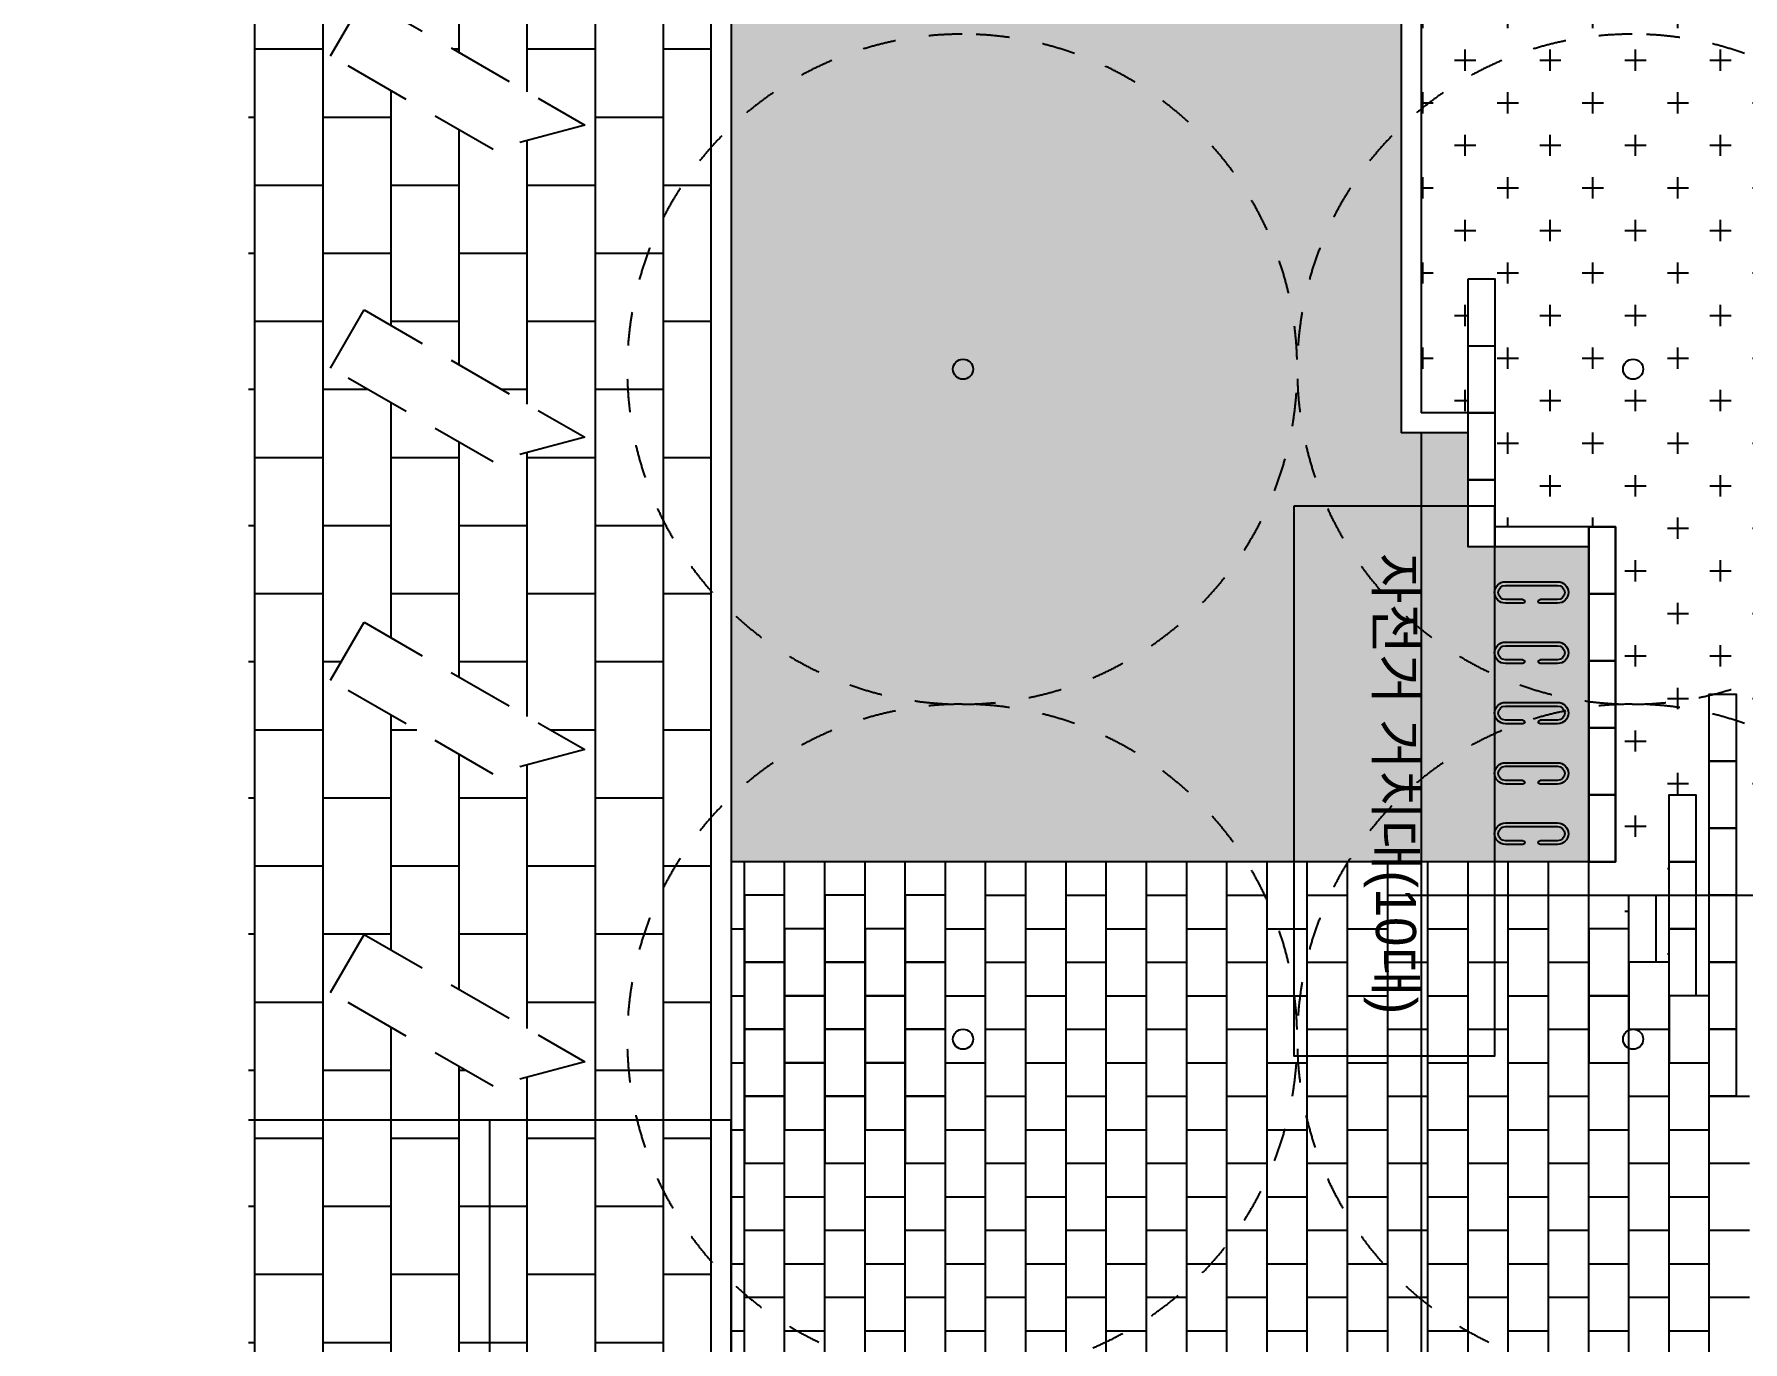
# Model space of a CAD drawing. Header units: millimetres. Extents: x -58335 to 291665, y -66693 to 213307.
# Drawn here: x 176554 to 189304, y 40647 to 50405 of the extents above; entities that cross this region are included whole.
import ezdxf
from ezdxf.enums import TextEntityAlignment as Align

# ---------------------------------------------------------------- set-up
doc = ezdxf.new("R2010")
doc.units = ezdxf.units.MM
doc.header["$LTSCALE"] = 1000
doc.linetypes.add('X-SITE$0$Dashed', pattern=[10, 5, -5])
doc.linetypes.add('X-SITE$0$H1', pattern=[1.5, 1, -0.5])
for name, color, linetype in [('X-SITE$0$# 레벨계획 PLOT', 212, 'Continuous'), ('X-SITE$0$-MY-hatch', 254, 'Continuous'), ('X-SITE$0$-MY-계획선', 253, 'Continuous'), ('X-SITE$0$-MY-녹지', 254, 'Continuous'), ('X-SITE$0$-MY-보조선', 253, 'Continuous'), ('X-SITE$0$-MY-시설선', 254, 'Continuous'), ('X-SITE$0$-MY-포장선', 254, 'Continuous')]:
    doc.layers.add(name, color=color, linetype=linetype)
for name, color, linetype, plot in [('X-SITE$0$1. 지열-천공', 1, 'Continuous', False), ('X-SITE$0$NOPLOT', 193, 'Continuous', False), ('X-SITE$0$자전거', 193, 'Continuous', False)]:
    doc.layers.add(name, color=color, linetype=linetype, plot=plot)
doc.styles.add('X-SITE$0$Gtx', font='')
doc.styles.get('X-SITE$0$Gtx').set_extended_font_data('Dotum')
pattern_1 = [(90, (-86975.34, -0.002), (-508, 3e-14), []), (180, (-86975.34, -0.002), (-508, -508), [508, -508])]
pattern_2 = [(0, (-29382.5, 14650.24), (317.5, 317.5), [158.75, -476.25]), (90, (-29303.13, 14570.87), (-317.5, 317.5), [158.75, -476.25])]
pattern_3 = [(90, (157271.07, 105496.97), (-300, 2e-14), []), (180, (157271.07, 105496.97), (-300, -300), [300, -300])]

# ---------------------------------------------------------------- blocks, each defined once
blk = doc.blocks.new('X-SITE$0$A$C79eb7408')
blk.add_lwpolyline([(-150, 0), (150, 0), (150, 500), (-150, 500)], close=True)
blk = doc.blocks.new('X-SITE$0$A$Cf6841d34')
blk.add_lwpolyline([(100, 0), (-100, 0), (-100, 500), (100, 500)], close=True)
blk = doc.blocks.new('X-SITE$0$DNC-110')
at = {"layer": 'X-SITE$0$-MY-시설선'}
for points in [[(-1960, 195), (-1960, 63.6)], [(-1932.8, 195), (-1932.8, 63.6)], [(-1827.2, -195), (-1827.2, 195)], [(-1800, -195), (-1800, 195)], [(-1510, 195), (-1510, 63.6)], [(-1482.8, 195), (-1482.8, 63.6)], [(-1377.2, -195), (-1377.2, 195)], [(-1350, -195), (-1350, 195)], [(-1060, 195), (-1060, 63.6)], [(-1032.8, 195), (-1032.8, 63.6)], [(-927.2, -195), (-927.2, 195)], [(-900, -195), (-900, 195)], [(-610, 195), (-610, 63.6)], [(-582.8, 195), (-582.8, 63.6)], [(-477.2, -195), (-477.2, 195)], [(-450, -195), (-450, 195)], [(-160, 195), (-160, 63.6)], [(-132.8, 195), (-132.8, 63.6)], [(-27.2, -195), (-27.2, 195)], [(0, -195), (0, 195)], [(-1960, -63.6), (-1960, -195)], [(-1932.8, -63.6), (-1932.8, -195)], [(-1510, -63.6), (-1510, -195)], [(-1482.8, -63.6), (-1482.8, -195)], [(-1060, -63.6), (-1060, -195)], [(-1032.8, -63.6), (-1032.8, -195)], [(-610, -63.6), (-610, -195)], [(-582.8, -63.6), (-582.8, -195)], [(-160, -63.6), (-160, -195)], [(-132.8, -63.6), (-132.8, -195)]]:
    blk.add_lwpolyline(points, dxfattribs=at)
for centre, radius, start, end in [((-1880, 195), 80, 0, 180), ((-1430, 195), 80, 0, 180), ((-980, 195), 80, 0, 180), ((-530, 195), 80, 0, 180), ((-80, 195), 80, 0, 180), ((-1880, 195), 52.8, 0, 180), ((-1430, 195), 52.8, 0, 180), ((-980, 195), 52.8, 0, 180), ((-530, 195), 52.8, 0, 180), ((-80, 195), 52.8, 0, 180), ((-1946.4, 63.6), 13.6, 180, 0), ((-1496.4, 63.6), 13.6, 180, 0), ((-1046.4, 63.6), 13.6, 180, 0), ((-596.4, 63.6), 13.6, 180, 0), ((-146.4, 63.6), 13.6, 180, 0), ((-1946.4, -63.6), 13.6, 0, 180), ((-1496.4, -63.6), 13.6, 0, 180), ((-1046.4, -63.6), 13.6, 0, 180), ((-596.4, -63.6), 13.6, 0, 180), ((-146.4, -63.6), 13.6, 0, 180), ((-1880, -195), 80, 180, 0), ((-1880, -195), 52.8, 180, 0), ((-1430, -195), 80, 180, 0), ((-1430, -195), 52.8, 180, 0), ((-980, -195), 80, 180, 0), ((-980, -195), 52.8, 180, 0), ((-530, -195), 80, 180, 0), ((-530, -195), 52.8, 180, 0), ((-80, -195), 80, 180, 0), ((-80, -195), 52.8, 180, 0)]:
    blk.add_arc(centre, radius, start, end, dxfattribs=at)
blk = doc.blocks.new('X-SITE$0$240910_L-1F')
at = {"layer": 'X-SITE$0$-MY-hatch'}
h = blk.add_hatch(dxfattribs=at)
h.set_pattern_fill('AR-B816', color=256, scale=1.476378, angle=90, style=2)
h.set_pattern_definition(pattern_3)
edge = h.paths.add_edge_path()
edge.add_line((152321, 58880), (158771, 58880))
edge.add_line((158771, 58880), (158771, 61230))
edge.add_line((158771, 61230), (157871, 61230))
edge.add_line((157871, 61230), (157871, 61450))
edge.add_line((157871, 61450), (157871, 62080))
edge.add_line((157871, 62080), (157581, 62080))
edge.add_line((157581, 62080), (157371, 62080))
edge.add_line((157371, 62080), (157371, 105255))
edge.add_line((157371, 105255), (152371, 105255))
edge.add_line((152371, 105255), (152371, 58880))
h = blk.add_hatch(dxfattribs=at)
h.set_pattern_fill('AR-B816', color=256, scale=1.476378, angle=90, style=2)
h.set_pattern_definition(pattern_3)
edge = h.paths.add_edge_path()
edge.add_line((152321, 58880), (158771, 58880))
edge.add_line((158771, 58880), (158771, 61230))
edge.add_line((158771, 61230), (157871, 61230))
edge.add_line((157871, 61230), (157871, 61450))
edge.add_line((157871, 61450), (157871, 62080))
edge.add_line((157871, 62080), (157581, 62080))
edge.add_line((157581, 62080), (157371, 62080))
edge.add_line((157371, 62080), (157371, 105255))
edge.add_line((157371, 105255), (152371, 105255))
edge.add_line((152371, 105255), (152371, 58880))
h = blk.add_hatch(dxfattribs=at)
h.set_pattern_fill('AR-B816', color=256, scale=2.5, angle=90, style=2)
h.set_pattern_definition(pattern_1)
h.paths.add_polyline_path([(149383, 46254), (149633, 46687), (151279, 45737), (150596, 45554)])
h.paths.add_polyline_path([(149383, 48584), (149633, 49017), (151279, 48067), (150596, 47884)])
h.paths.add_polyline_path([(151279, 50397), (150596, 50214), (149383, 50914), (149633, 51347)])
h.paths.add_polyline_path([(149383, 57904), (149633, 58337), (151279, 57387), (150596, 57204)])
h.paths.add_polyline_path([(151279, 59717), (150596, 59534), (149383, 60234), (149633, 60667)])
h.paths.add_polyline_path([(149383, 62564), (149633, 62997), (151279, 62047), (150596, 61864)])
h.paths.add_polyline_path([(149383, 64894), (149633, 65327), (151279, 64377), (150596, 64194)])
h.paths.add_polyline_path([(151279, 66707), (150596, 66524), (149383, 67224), (149633, 67657)])
h.paths.add_polyline_path([(149383, 69554), (149633, 69987), (151279, 69037), (150596, 68854)])
h.paths.add_polyline_path([(151279, 71367), (150596, 71184), (149383, 71884), (149633, 72317)])
h.paths.add_polyline_path([(149383, 74214), (149633, 74647), (151279, 73697), (150596, 73514)])
h.paths.add_polyline_path([(151279, 76027), (150596, 75844), (149383, 76544), (149633, 76977)])
h.paths.add_polyline_path([(149383, 78874), (149633, 79307), (151279, 78357), (150596, 78174)])
h.paths.add_polyline_path([(151279, 80687), (150596, 80504), (149383, 81204), (149633, 81637)])
h.paths.add_polyline_path([(149383, 83534), (149633, 83967), (151279, 83017), (150596, 82834)])
h.paths.add_polyline_path([(149383, 85864), (149633, 86297), (151279, 85347), (150596, 85164)])
h.paths.add_polyline_path([(149383, 88194), (149633, 88627), (151279, 87677), (150596, 87494)])
h.paths.add_polyline_path([(149383, 90524), (149633, 90957), (151279, 90007), (150596, 89824)])
h.paths.add_polyline_path([(151279, 92337), (150596, 92154), (149383, 92854), (149633, 93287)])
h.paths.add_polyline_path([(151279, 94667), (150596, 94484), (149383, 95184), (149633, 95617)])
h.paths.add_polyline_path([(151279, 96997), (150596, 96814), (149383, 97514), (149633, 97947)])
h.paths.add_polyline_path([(151279, 99327), (150596, 99144), (149383, 99844), (149633, 100277)])
h.paths.add_polyline_path([(151279, 101657), (150596, 101474), (149383, 102174), (149633, 102607)])
h.paths.add_polyline_path([(152221, 103855), (148771, 103855), (148771, 44355), (152221, 44355)])
h = blk.add_hatch(dxfattribs=at)
h.set_pattern_fill('AR-B816', color=256, scale=2.5, angle=90, style=2)
h.set_pattern_definition(pattern_1)
h.paths.add_polyline_path([(149383, 46254), (149633, 46687), (151279, 45737), (150596, 45554)])
h.paths.add_polyline_path([(149383, 48584), (149633, 49017), (151279, 48067), (150596, 47884)])
h.paths.add_polyline_path([(151279, 50397), (150596, 50214), (149383, 50914), (149633, 51347)])
h.paths.add_polyline_path([(149383, 57904), (149633, 58337), (151279, 57387), (150596, 57204)])
h.paths.add_polyline_path([(151279, 59717), (150596, 59534), (149383, 60234), (149633, 60667)])
h.paths.add_polyline_path([(149383, 62564), (149633, 62997), (151279, 62047), (150596, 61864)])
h.paths.add_polyline_path([(149383, 64894), (149633, 65327), (151279, 64377), (150596, 64194)])
h.paths.add_polyline_path([(151279, 66707), (150596, 66524), (149383, 67224), (149633, 67657)])
h.paths.add_polyline_path([(149383, 69554), (149633, 69987), (151279, 69037), (150596, 68854)])
h.paths.add_polyline_path([(151279, 71367), (150596, 71184), (149383, 71884), (149633, 72317)])
h.paths.add_polyline_path([(149383, 74214), (149633, 74647), (151279, 73697), (150596, 73514)])
h.paths.add_polyline_path([(151279, 76027), (150596, 75844), (149383, 76544), (149633, 76977)])
h.paths.add_polyline_path([(149383, 78874), (149633, 79307), (151279, 78357), (150596, 78174)])
h.paths.add_polyline_path([(151279, 80687), (150596, 80504), (149383, 81204), (149633, 81637)])
h.paths.add_polyline_path([(149383, 83534), (149633, 83967), (151279, 83017), (150596, 82834)])
h.paths.add_polyline_path([(149383, 85864), (149633, 86297), (151279, 85347), (150596, 85164)])
h.paths.add_polyline_path([(149383, 88194), (149633, 88627), (151279, 87677), (150596, 87494)])
h.paths.add_polyline_path([(149383, 90524), (149633, 90957), (151279, 90007), (150596, 89824)])
h.paths.add_polyline_path([(151279, 92337), (150596, 92154), (149383, 92854), (149633, 93287)])
h.paths.add_polyline_path([(151279, 94667), (150596, 94484), (149383, 95184), (149633, 95617)])
h.paths.add_polyline_path([(151279, 96997), (150596, 96814), (149383, 97514), (149633, 97947)])
h.paths.add_polyline_path([(151279, 99327), (150596, 99144), (149383, 99844), (149633, 100277)])
h.paths.add_polyline_path([(151279, 101657), (150596, 101474), (149383, 102174), (149633, 102607)])
h.paths.add_polyline_path([(152221, 103855), (148771, 103855), (148771, 44355), (152221, 44355)])
at = {"layer": 'X-SITE$0$-MY-녹지'}
h = blk.add_hatch(dxfattribs=at)
h.set_pattern_fill('CROSS', color=256, scale=50, style=2)
h.set_pattern_definition(pattern_2)
edge = h.paths.add_edge_path()
edge.add_line((167371, 60880), (167371, 59380))
edge.add_line((167371, 59380), (167471, 59380))
edge.add_line((167471, 59380), (167471, 60130))
edge.add_line((167471, 60130), (167671, 60130))
edge.add_line((167671, 60130), (167671, 59630))
edge.add_line((167671, 59630), (167771, 59630))
edge.add_line((167771, 59630), (167771, 61805))
edge.add_line((167771, 61805), (158196, 85719))
edge.add_arc((157871, 85589), 350, 21.8211, 180)
edge.add_line((157521, 85589), (157521, 62230))
edge.add_line((157521, 62230), (157871, 62230))
edge.add_line((157871, 62230), (157871, 63230))
edge.add_line((157871, 63230), (158071, 63230))
edge.add_line((158071, 63230), (158071, 61380))
edge.add_line((158071, 61380), (158971, 61380))
edge.add_line((158971, 61380), (158971, 57880))
edge.add_line((158971, 57880), (159071, 57880))
edge.add_line((159071, 57880), (159071, 58630))
edge.add_line((159071, 58630), (159271, 58630))
edge.add_line((159271, 58630), (159271, 58130))
edge.add_line((159271, 58130), (159371, 58130))
edge.add_line((159371, 58130), (159371, 59380))
edge.add_line((159371, 59380), (159571, 59380))
edge.add_line((159571, 59380), (159571, 57880))
edge.add_line((159571, 57880), (159671, 57880))
edge.add_line((159671, 57880), (159671, 60130))
edge.add_line((159671, 60130), (159871, 60130))
edge.add_line((159871, 60130), (159871, 57130))
edge.add_line((159871, 57130), (159971, 57130))
edge.add_line((159971, 57130), (159971, 59380))
edge.add_line((159971, 59380), (160171, 59380))
edge.add_line((160171, 59380), (160171, 56880))
edge.add_line((160171, 56880), (160271, 56880))
edge.add_line((160271, 56880), (160271, 59630))
edge.add_line((160271, 59630), (160471, 59630))
edge.add_line((160471, 59630), (160471, 57630))
edge.add_line((160471, 57630), (160571, 57630))
edge.add_line((160571, 57630), (160571, 59380))
edge.add_line((160571, 59380), (160771, 59380))
edge.add_line((160771, 59380), (160771, 57880))
edge.add_line((160771, 57880), (160871, 57880))
edge.add_line((160871, 57880), (160871, 59630))
edge.add_line((160871, 59630), (161071, 59630))
edge.add_line((161071, 59630), (161071, 58130))
edge.add_line((161071, 58130), (161171, 58130))
edge.add_line((161171, 58130), (161171, 59880))
edge.add_line((161171, 59880), (161371, 59880))
edge.add_line((161371, 59880), (161371, 57880))
edge.add_line((161371, 57880), (161471, 57880))
edge.add_line((161471, 57880), (161471, 60630))
edge.add_line((161471, 60630), (161671, 60630))
edge.add_line((161671, 60630), (161671, 58130))
edge.add_line((161671, 58130), (161771, 58130))
edge.add_line((161771, 58130), (161771, 59880))
edge.add_line((161771, 59880), (161971, 59880))
edge.add_line((161971, 59880), (161971, 58380))
edge.add_line((161971, 58380), (162071, 58380))
edge.add_line((162071, 58380), (162071, 60130))
edge.add_line((162071, 60130), (162271, 60130))
edge.add_line((162271, 60130), (162271, 58130))
edge.add_line((162271, 58130), (162371, 58130))
edge.add_line((162371, 58130), (162371, 59380))
edge.add_line((162371, 59380), (162571, 59380))
edge.add_line((162571, 59380), (162571, 57880))
edge.add_line((162571, 57880), (162671, 57880))
edge.add_line((162671, 57880), (162671, 59130))
edge.add_line((162671, 59130), (162871, 59130))
edge.add_line((162871, 59130), (162871, 57630))
edge.add_line((162871, 57630), (162971, 57630))
edge.add_line((162971, 57630), (162971, 59880))
edge.add_line((162971, 59880), (163171, 59880))
edge.add_line((163171, 59880), (163171, 57380))
edge.add_line((163171, 57380), (163271, 57380))
edge.add_line((163271, 57380), (163271, 59130))
edge.add_line((163271, 59130), (163471, 59130))
edge.add_line((163471, 59130), (163471, 57630))
edge.add_line((163471, 57630), (163571, 57630))
edge.add_line((163571, 57630), (163571, 59380))
edge.add_line((163571, 59380), (163771, 59380))
edge.add_line((163771, 59380), (163771, 57880))
edge.add_line((163771, 57880), (163871, 57880))
edge.add_line((163871, 57880), (163871, 59130))
edge.add_line((163871, 59130), (164071, 59130))
edge.add_line((164071, 59130), (164071, 57630))
edge.add_line((164071, 57630), (164171, 57630))
edge.add_line((164171, 57630), (164171, 59880))
edge.add_line((164171, 59880), (164371, 59880))
edge.add_line((164371, 59880), (164371, 58380))
edge.add_line((164371, 58380), (164471, 58380))
edge.add_line((164471, 58380), (164471, 59630))
edge.add_line((164471, 59630), (164671, 59630))
edge.add_line((164671, 59630), (164671, 58630))
edge.add_line((164671, 58630), (164771, 58630))
edge.add_line((164771, 58630), (164771, 59880))
edge.add_line((164771, 59880), (164971, 59880))
edge.add_line((164971, 59880), (164971, 59380))
edge.add_line((164971, 59380), (165071, 59380))
edge.add_line((165071, 59380), (165071, 59630))
edge.add_line((165071, 59630), (165271, 59630))
edge.add_line((165271, 59630), (165271, 58630))
edge.add_line((165271, 58630), (165371, 58630))
edge.add_line((165371, 58630), (165371, 59880))
edge.add_line((165371, 59880), (165571, 59880))
edge.add_line((165571, 59880), (165571, 57880))
edge.add_line((165571, 57880), (165671, 57880))
edge.add_line((165671, 57880), (165671, 59130))
edge.add_line((165671, 59130), (165871, 59130))
edge.add_line((165871, 59130), (165871, 57630))
edge.add_line((165871, 57630), (165971, 57630))
edge.add_line((165971, 57630), (165971, 59380))
edge.add_line((165971, 59380), (166171, 59380))
edge.add_line((166171, 59380), (166171, 57880))
edge.add_line((166171, 57880), (166271, 57880))
edge.add_line((166271, 57880), (166271, 60130))
edge.add_line((166271, 60130), (166471, 60130))
edge.add_line((166471, 60130), (166471, 58630))
edge.add_line((166471, 58630), (166571, 58630))
edge.add_line((166571, 58630), (166571, 60880))
edge.add_line((166571, 60880), (166771, 60880))
edge.add_line((166771, 60880), (166771, 59380))
edge.add_line((166771, 59380), (166871, 59380))
edge.add_line((166871, 59380), (166871, 60630))
edge.add_line((166871, 60630), (167071, 60630))
edge.add_line((167071, 60630), (167071, 59630))
edge.add_line((167071, 59630), (167171, 59630))
edge.add_line((167171, 59630), (167171, 60880))
edge.add_line((167171, 60880), (167371, 60880))
h = blk.add_hatch(dxfattribs=at)
h.set_pattern_fill('CROSS', color=256, scale=50, style=2)
h.set_pattern_definition(pattern_2)
edge = h.paths.add_edge_path()
edge.add_line((167371, 60880), (167371, 59380))
edge.add_line((167371, 59380), (167471, 59380))
edge.add_line((167471, 59380), (167471, 60130))
edge.add_line((167471, 60130), (167671, 60130))
edge.add_line((167671, 60130), (167671, 59630))
edge.add_line((167671, 59630), (167771, 59630))
edge.add_line((167771, 59630), (167771, 61805))
edge.add_line((167771, 61805), (158196, 85719))
edge.add_arc((157871, 85589), 350, 21.8211, 180)
edge.add_line((157521, 85589), (157521, 62230))
edge.add_line((157521, 62230), (157871, 62230))
edge.add_line((157871, 62230), (157871, 63230))
edge.add_line((157871, 63230), (158071, 63230))
edge.add_line((158071, 63230), (158071, 61380))
edge.add_line((158071, 61380), (158971, 61380))
edge.add_line((158971, 61380), (158971, 57880))
edge.add_line((158971, 57880), (159071, 57880))
edge.add_line((159071, 57880), (159071, 58630))
edge.add_line((159071, 58630), (159271, 58630))
edge.add_line((159271, 58630), (159271, 58130))
edge.add_line((159271, 58130), (159371, 58130))
edge.add_line((159371, 58130), (159371, 59380))
edge.add_line((159371, 59380), (159571, 59380))
edge.add_line((159571, 59380), (159571, 57880))
edge.add_line((159571, 57880), (159671, 57880))
edge.add_line((159671, 57880), (159671, 60130))
edge.add_line((159671, 60130), (159871, 60130))
edge.add_line((159871, 60130), (159871, 57130))
edge.add_line((159871, 57130), (159971, 57130))
edge.add_line((159971, 57130), (159971, 59380))
edge.add_line((159971, 59380), (160171, 59380))
edge.add_line((160171, 59380), (160171, 56880))
edge.add_line((160171, 56880), (160271, 56880))
edge.add_line((160271, 56880), (160271, 59630))
edge.add_line((160271, 59630), (160471, 59630))
edge.add_line((160471, 59630), (160471, 57630))
edge.add_line((160471, 57630), (160571, 57630))
edge.add_line((160571, 57630), (160571, 59380))
edge.add_line((160571, 59380), (160771, 59380))
edge.add_line((160771, 59380), (160771, 57880))
edge.add_line((160771, 57880), (160871, 57880))
edge.add_line((160871, 57880), (160871, 59630))
edge.add_line((160871, 59630), (161071, 59630))
edge.add_line((161071, 59630), (161071, 58130))
edge.add_line((161071, 58130), (161171, 58130))
edge.add_line((161171, 58130), (161171, 59880))
edge.add_line((161171, 59880), (161371, 59880))
edge.add_line((161371, 59880), (161371, 57880))
edge.add_line((161371, 57880), (161471, 57880))
edge.add_line((161471, 57880), (161471, 60630))
edge.add_line((161471, 60630), (161671, 60630))
edge.add_line((161671, 60630), (161671, 58130))
edge.add_line((161671, 58130), (161771, 58130))
edge.add_line((161771, 58130), (161771, 59880))
edge.add_line((161771, 59880), (161971, 59880))
edge.add_line((161971, 59880), (161971, 58380))
edge.add_line((161971, 58380), (162071, 58380))
edge.add_line((162071, 58380), (162071, 60130))
edge.add_line((162071, 60130), (162271, 60130))
edge.add_line((162271, 60130), (162271, 58130))
edge.add_line((162271, 58130), (162371, 58130))
edge.add_line((162371, 58130), (162371, 59380))
edge.add_line((162371, 59380), (162571, 59380))
edge.add_line((162571, 59380), (162571, 57880))
edge.add_line((162571, 57880), (162671, 57880))
edge.add_line((162671, 57880), (162671, 59130))
edge.add_line((162671, 59130), (162871, 59130))
edge.add_line((162871, 59130), (162871, 57630))
edge.add_line((162871, 57630), (162971, 57630))
edge.add_line((162971, 57630), (162971, 59880))
edge.add_line((162971, 59880), (163171, 59880))
edge.add_line((163171, 59880), (163171, 57380))
edge.add_line((163171, 57380), (163271, 57380))
edge.add_line((163271, 57380), (163271, 59130))
edge.add_line((163271, 59130), (163471, 59130))
edge.add_line((163471, 59130), (163471, 57630))
edge.add_line((163471, 57630), (163571, 57630))
edge.add_line((163571, 57630), (163571, 59380))
edge.add_line((163571, 59380), (163771, 59380))
edge.add_line((163771, 59380), (163771, 57880))
edge.add_line((163771, 57880), (163871, 57880))
edge.add_line((163871, 57880), (163871, 59130))
edge.add_line((163871, 59130), (164071, 59130))
edge.add_line((164071, 59130), (164071, 57630))
edge.add_line((164071, 57630), (164171, 57630))
edge.add_line((164171, 57630), (164171, 59880))
edge.add_line((164171, 59880), (164371, 59880))
edge.add_line((164371, 59880), (164371, 58380))
edge.add_line((164371, 58380), (164471, 58380))
edge.add_line((164471, 58380), (164471, 59630))
edge.add_line((164471, 59630), (164671, 59630))
edge.add_line((164671, 59630), (164671, 58630))
edge.add_line((164671, 58630), (164771, 58630))
edge.add_line((164771, 58630), (164771, 59880))
edge.add_line((164771, 59880), (164971, 59880))
edge.add_line((164971, 59880), (164971, 59380))
edge.add_line((164971, 59380), (165071, 59380))
edge.add_line((165071, 59380), (165071, 59630))
edge.add_line((165071, 59630), (165271, 59630))
edge.add_line((165271, 59630), (165271, 58630))
edge.add_line((165271, 58630), (165371, 58630))
edge.add_line((165371, 58630), (165371, 59880))
edge.add_line((165371, 59880), (165571, 59880))
edge.add_line((165571, 59880), (165571, 57880))
edge.add_line((165571, 57880), (165671, 57880))
edge.add_line((165671, 57880), (165671, 59130))
edge.add_line((165671, 59130), (165871, 59130))
edge.add_line((165871, 59130), (165871, 57630))
edge.add_line((165871, 57630), (165971, 57630))
edge.add_line((165971, 57630), (165971, 59380))
edge.add_line((165971, 59380), (166171, 59380))
edge.add_line((166171, 59380), (166171, 57880))
edge.add_line((166171, 57880), (166271, 57880))
edge.add_line((166271, 57880), (166271, 60130))
edge.add_line((166271, 60130), (166471, 60130))
edge.add_line((166471, 60130), (166471, 58630))
edge.add_line((166471, 58630), (166571, 58630))
edge.add_line((166571, 58630), (166571, 60880))
edge.add_line((166571, 60880), (166771, 60880))
edge.add_line((166771, 60880), (166771, 59380))
edge.add_line((166771, 59380), (166871, 59380))
edge.add_line((166871, 59380), (166871, 60630))
edge.add_line((166871, 60630), (167071, 60630))
edge.add_line((167071, 60630), (167071, 59630))
edge.add_line((167071, 59630), (167171, 59630))
edge.add_line((167171, 59630), (167171, 60880))
edge.add_line((167171, 60880), (167371, 60880))
at = {"layer": 'Defpoints', "linetype": 'X-SITE$0$H1', "ltscale": 0.5}
for points in [[(149633, 65327), (151279, 64377), (150596, 64194), (149383, 64894)], [(149633, 65327), (151279, 64377), (150596, 64194), (149383, 64894)], [(149633, 62997), (151279, 62047), (150596, 61864), (149383, 62564)], [(149633, 62997), (151279, 62047), (150596, 61864), (149383, 62564)], [(149633, 60667), (151279, 59717), (150596, 59534), (149383, 60234)], [(149633, 60667), (151279, 59717), (150596, 59534), (149383, 60234)], [(149633, 58337), (151279, 57387), (150596, 57204), (149383, 57904)], [(149633, 58337), (151279, 57387), (150596, 57204), (149383, 57904)]]:
    blk.add_lwpolyline(points, close=True, dxfattribs=at)
at = {"layer": 'X-SITE$0$# 레벨계획 PLOT'}
for p, q in [((148771, 56955), (152371, 56955)), ((148771, 56955), (152371, 56955)), ((150571, 52125), (150571, 56955)), ((150571, 52125), (150571, 56955)), ((152371, 52125), (152371, 56955)), ((152371, 52125), (152371, 56955))]:
    blk.add_line(p, q, dxfattribs=at)
at = {"layer": 'X-SITE$0$# 레벨계획 PLOT', "elevation": 0}
blk.add_lwpolyline([(157521, 62080), (157521, 42955)], dxfattribs=at)
blk.add_lwpolyline([(157521, 62080), (157521, 42955)], dxfattribs=at)
at = {"layer": 'X-SITE$0$-MY-hatch'}
for p, q in [((152221, 103855), (152221, 44355)), ((152221, 103855), (152221, 44355)), ((152371, 103855), (152371, 44355)), ((152371, 103855), (152371, 44355))]:
    blk.add_line(p, q, dxfattribs=at)
at = {"layer": 'X-SITE$0$-MY-계획선'}
for p, q in [((157371, 85589), (157371, 62080)), ((157371, 85589), (157371, 62080)), ((157871, 62080), (157371, 62080)), ((157871, 62080), (157371, 62080)), ((158771, 61230), (158071, 61230)), ((158771, 61230), (158071, 61230))]:
    blk.add_line(p, q, dxfattribs=at)
for points in [[(157871, 63230), (158071, 63230), (158071, 61230), (157871, 61230)], [(157871, 63230), (158071, 63230), (158071, 61230), (157871, 61230)], [(158971, 61380), (158771, 61380), (158771, 58880), (158971, 58880)], [(158971, 61380), (158771, 61380), (158771, 58880), (158971, 58880)]]:
    blk.add_lwpolyline(points, close=True, dxfattribs=at)
at = {"layer": 'X-SITE$0$-MY-보조선'}
for p, q in [((157521, 85589), (157521, 62230)), ((157521, 85589), (157521, 62230)), ((157871, 62230), (157521, 62230)), ((157871, 62230), (157521, 62230)), ((158771, 61380), (158071, 61380)), ((158771, 61380), (158071, 61380)), ((158771, 58880), (152371, 58880)), ((158771, 58880), (152371, 58880))]:
    blk.add_line(p, q, dxfattribs=at)
at = {"layer": 'X-SITE$0$-MY-포장선'}
for p, q in [((152471, 52380), (152471, 58880)), ((152471, 52380), (152471, 58880)), ((152771, 52630), (152771, 58880)), ((152771, 52630), (152771, 58880)), ((153071, 52380), (153071, 58880)), ((153071, 52380), (153071, 58880)), ((153371, 52630), (153371, 58880)), ((153371, 52630), (153371, 58880)), ((153671, 52380), (153671, 58880)), ((153671, 52380), (153671, 58880)), ((153971, 52630), (153971, 58880)), ((153971, 52630), (153971, 58880)), ((154271, 52380), (154271, 58880)), ((154271, 52380), (154271, 58880)), ((154571, 52630), (154571, 58880)), ((154571, 52630), (154571, 58880)), ((154871, 52380), (154871, 58880)), ((154871, 52380), (154871, 58880)), ((155171, 52630), (155171, 58880)), ((155171, 52630), (155171, 58880)), ((155471, 52380), (155471, 58880)), ((155471, 52380), (155471, 58880)), ((155771, 52630), (155771, 58880)), ((155771, 52630), (155771, 58880)), ((156071, 51130), (156071, 58880)), ((156071, 51130), (156071, 58880)), ((156371, 50842), (156371, 58880)), ((156371, 50842), (156371, 58880)), ((156671, 51630), (156671, 58880)), ((156671, 51630), (156671, 58880)), ((156971, 51630), (156971, 58880)), ((156971, 51630), (156971, 58880)), ((157271, 51630), (157271, 58880)), ((157271, 51630), (157271, 58880)), ((157571, 51630), (157571, 58880)), ((157571, 51630), (157571, 58880)), ((157871, 51630), (157871, 58880)), ((157871, 51630), (157871, 58880)), ((158171, 51630), (158171, 58880)), ((158171, 51630), (158171, 58880)), ((158471, 51630), (158471, 58880)), ((158471, 51630), (158471, 58880)), ((158771, 51630), (158771, 58880)), ((158771, 51630), (158771, 58880)), ((159071, 51130), (159071, 58380)), ((159071, 51130), (159071, 58380)), ((159371, 50880), (159371, 58380)), ((159371, 50880), (159371, 58380)), ((159671, 51130), (159671, 58380)), ((159671, 51130), (159671, 58380))]:
    blk.add_line(p, q, dxfattribs=at)
for points in [[(154271, 58630), (154571, 58630)], [(154271, 58630), (154571, 58630)], [(154871, 58630), (155171, 58630)], [(154871, 58630), (155171, 58630)], [(155471, 58630), (155771, 58630)], [(155471, 58630), (155771, 58630)], [(156071, 58630), (156371, 58630)], [(156071, 58630), (156371, 58630)], [(156671, 58630), (156971, 58630)], [(156671, 58630), (156971, 58630)], [(157271, 58630), (157571, 58630)], [(157271, 58630), (157571, 58630)], [(157871, 58630), (158171, 58630)], [(157871, 58630), (158171, 58630)], [(158471, 58630), (158771, 58630)], [(158471, 58630), (158771, 58630)], [(152371, 58380), (152471, 58380)], [(152371, 58380), (152471, 58380)], [(153971, 58380), (154271, 58380)], [(153971, 58380), (154271, 58380)], [(154571, 58380), (154871, 58380)], [(154571, 58380), (154871, 58380)], [(155171, 58380), (155471, 58380)], [(155171, 58380), (155471, 58380)], [(155771, 58380), (156071, 58380)], [(155771, 58380), (156071, 58380)], [(156371, 58380), (156671, 58380)], [(156371, 58380), (156671, 58380)], [(156971, 58380), (157271, 58380)], [(156971, 58380), (157271, 58380)], [(157571, 58380), (157871, 58380)], [(157571, 58380), (157871, 58380)], [(158171, 58380), (158471, 58380)], [(158171, 58380), (158471, 58380)], [(154271, 58130), (154571, 58130)], [(154271, 58130), (154571, 58130)], [(154871, 58130), (155171, 58130)], [(154871, 58130), (155171, 58130)], [(155471, 58130), (155771, 58130)], [(155471, 58130), (155771, 58130)], [(156071, 58130), (156371, 58130)], [(156071, 58130), (156371, 58130)], [(156671, 58130), (156971, 58130)], [(156671, 58130), (156971, 58130)], [(157271, 58130), (157571, 58130)], [(157271, 58130), (157571, 58130)], [(157871, 58130), (158171, 58130)], [(157871, 58130), (158171, 58130)], [(158471, 58130), (158771, 58130)], [(158471, 58130), (158771, 58130)], [(152371, 57880), (152471, 57880)], [(152371, 57880), (152471, 57880)], [(153971, 57880), (154271, 57880)], [(153971, 57880), (154271, 57880)], [(154571, 57880), (154871, 57880)], [(154571, 57880), (154871, 57880)], [(155171, 57880), (155471, 57880)], [(155171, 57880), (155471, 57880)], [(155771, 57880), (156071, 57880)], [(155771, 57880), (156071, 57880)], [(156371, 57880), (156671, 57880)], [(156371, 57880), (156671, 57880)], [(156971, 57880), (157271, 57880)], [(156971, 57880), (157271, 57880)], [(157571, 57880), (157871, 57880)], [(157571, 57880), (157871, 57880)], [(158171, 57880), (158471, 57880)], [(158171, 57880), (158471, 57880)], [(154271, 57630), (154571, 57630)], [(154271, 57630), (154571, 57630)], [(154871, 57630), (155171, 57630)], [(154871, 57630), (155171, 57630)], [(155471, 57630), (155771, 57630)], [(155471, 57630), (155771, 57630)], [(156071, 57630), (156371, 57630)], [(156071, 57630), (156371, 57630)], [(156671, 57630), (156971, 57630)], [(156671, 57630), (156971, 57630)], [(157271, 57630), (157571, 57630)], [(157271, 57630), (157571, 57630)], [(157871, 57630), (158171, 57630)], [(157871, 57630), (158171, 57630)], [(158471, 57630), (158771, 57630)], [(158471, 57630), (158771, 57630)], [(159071, 57630), (159371, 57630)], [(159071, 57630), (159371, 57630)], [(152371, 57380), (152471, 57380)], [(152371, 57380), (152471, 57380)], [(153971, 57380), (154271, 57380)], [(153971, 57380), (154271, 57380)], [(154571, 57380), (154871, 57380)], [(154571, 57380), (154871, 57380)], [(155171, 57380), (155471, 57380)], [(155171, 57380), (155471, 57380)], [(155771, 57380), (156071, 57380)], [(155771, 57380), (156071, 57380)], [(156371, 57380), (156671, 57380)], [(156371, 57380), (156671, 57380)], [(156971, 57380), (157271, 57380)], [(156971, 57380), (157271, 57380)], [(157571, 57380), (157871, 57380)], [(157571, 57380), (157871, 57380)], [(158171, 57380), (158471, 57380)], [(158171, 57380), (158471, 57380)], [(158771, 57380), (159071, 57380)], [(158771, 57380), (159071, 57380)], [(159371, 57380), (159671, 57380)], [(159371, 57380), (159671, 57380)], [(154271, 57130), (154571, 57130)], [(154271, 57130), (154571, 57130)], [(154871, 57130), (155171, 57130)], [(154871, 57130), (155171, 57130)], [(155471, 57130), (155771, 57130)], [(155471, 57130), (155771, 57130)], [(156071, 57130), (156371, 57130)], [(156071, 57130), (156371, 57130)], [(156671, 57130), (156971, 57130)], [(156671, 57130), (156971, 57130)], [(157271, 57130), (157571, 57130)], [(157271, 57130), (157571, 57130)], [(157871, 57130), (158171, 57130)], [(157871, 57130), (158171, 57130)], [(158471, 57130), (158771, 57130)], [(158471, 57130), (158771, 57130)], [(159071, 57130), (159371, 57130)], [(159071, 57130), (159371, 57130)], [(159671, 57130), (159971, 57130)], [(159671, 57130), (159971, 57130)], [(152371, 56880), (152471, 56880)], [(152371, 56880), (152471, 56880)], [(153971, 56880), (154271, 56880)], [(153971, 56880), (154271, 56880)], [(154571, 56880), (154871, 56880)], [(154571, 56880), (154871, 56880)], [(155171, 56880), (155471, 56880)], [(155171, 56880), (155471, 56880)], [(155771, 56880), (156071, 56880)], [(155771, 56880), (156071, 56880)], [(156371, 56880), (156671, 56880)], [(156371, 56880), (156671, 56880)], [(156971, 56880), (157271, 56880)], [(156971, 56880), (157271, 56880)], [(157571, 56880), (157871, 56880)], [(157571, 56880), (157871, 56880)], [(158171, 56880), (158471, 56880)], [(158171, 56880), (158471, 56880)], [(158771, 56880), (159071, 56880)], [(158771, 56880), (159071, 56880)], [(159371, 56880), (159671, 56880)], [(159371, 56880), (159671, 56880)], [(154271, 56630), (154571, 56630)], [(154271, 56630), (154571, 56630)], [(154871, 56630), (155171, 56630)], [(154871, 56630), (155171, 56630)], [(155471, 56630), (155771, 56630)], [(155471, 56630), (155771, 56630)], [(156071, 56630), (156371, 56630)], [(156071, 56630), (156371, 56630)], [(156671, 56630), (156971, 56630)], [(156671, 56630), (156971, 56630)], [(157271, 56630), (157571, 56630)], [(157271, 56630), (157571, 56630)], [(157871, 56630), (158171, 56630)], [(157871, 56630), (158171, 56630)], [(158471, 56630), (158771, 56630)], [(158471, 56630), (158771, 56630)], [(159071, 56630), (159371, 56630)], [(159071, 56630), (159371, 56630)], [(159671, 56630), (159971, 56630)], [(159671, 56630), (159971, 56630)], [(152371, 56380), (152471, 56380)], [(152371, 56380), (152471, 56380)], [(152771, 56380), (153071, 56380)], [(152771, 56380), (153071, 56380)], [(153371, 56380), (153671, 56380)], [(153371, 56380), (153671, 56380)], [(153971, 56380), (154271, 56380)], [(153971, 56380), (154271, 56380)], [(154571, 56380), (154871, 56380)], [(154571, 56380), (154871, 56380)], [(155171, 56380), (155471, 56380)], [(155171, 56380), (155471, 56380)], [(155771, 56380), (156071, 56380)], [(155771, 56380), (156071, 56380)], [(156371, 56380), (156671, 56380)], [(156371, 56380), (156671, 56380)], [(156971, 56380), (157271, 56380)], [(156971, 56380), (157271, 56380)], [(157571, 56380), (157871, 56380)], [(157571, 56380), (157871, 56380)], [(158171, 56380), (158471, 56380)], [(158171, 56380), (158471, 56380)], [(158771, 56380), (159071, 56380)], [(158771, 56380), (159071, 56380)], [(159371, 56380), (159671, 56380)], [(159371, 56380), (159671, 56380)], [(152471, 56130), (152771, 56130)], [(152471, 56130), (152771, 56130)], [(153071, 56130), (153371, 56130)], [(153071, 56130), (153371, 56130)], [(153671, 56130), (153971, 56130)], [(153671, 56130), (153971, 56130)], [(154271, 56130), (154571, 56130)], [(154271, 56130), (154571, 56130)], [(154871, 56130), (155171, 56130)], [(154871, 56130), (155171, 56130)], [(155471, 56130), (155771, 56130)], [(155471, 56130), (155771, 56130)], [(156071, 56130), (156371, 56130)], [(156071, 56130), (156371, 56130)], [(156671, 56130), (156971, 56130)], [(156671, 56130), (156971, 56130)], [(157271, 56130), (157571, 56130)], [(157271, 56130), (157571, 56130)], [(157871, 56130), (158171, 56130)], [(157871, 56130), (158171, 56130)], [(158471, 56130), (158771, 56130)], [(158471, 56130), (158771, 56130)], [(159071, 56130), (159371, 56130)], [(159071, 56130), (159371, 56130)], [(159671, 56130), (159971, 56130)], [(159671, 56130), (159971, 56130)], [(152371, 55880), (152471, 55880)], [(152371, 55880), (152471, 55880)], [(152771, 55880), (153071, 55880)], [(152771, 55880), (153071, 55880)], [(153371, 55880), (153671, 55880)], [(153371, 55880), (153671, 55880)], [(153971, 55880), (154271, 55880)], [(153971, 55880), (154271, 55880)], [(154571, 55880), (154871, 55880)], [(154571, 55880), (154871, 55880)], [(155171, 55880), (155471, 55880)], [(155171, 55880), (155471, 55880)], [(155771, 55880), (156071, 55880)], [(155771, 55880), (156071, 55880)], [(156371, 55880), (156671, 55880)], [(156371, 55880), (156671, 55880)], [(156971, 55880), (157271, 55880)], [(156971, 55880), (157271, 55880)], [(157571, 55880), (157871, 55880)], [(157571, 55880), (157871, 55880)], [(158171, 55880), (158471, 55880)], [(158171, 55880), (158471, 55880)], [(158771, 55880), (159071, 55880)], [(158771, 55880), (159071, 55880)], [(159371, 55880), (159671, 55880)], [(159371, 55880), (159671, 55880)], [(152471, 55630), (152771, 55630)], [(152471, 55630), (152771, 55630)], [(153071, 55630), (153371, 55630)], [(153071, 55630), (153371, 55630)], [(153671, 55630), (153971, 55630)], [(153671, 55630), (153971, 55630)], [(154271, 55630), (154571, 55630)], [(154271, 55630), (154571, 55630)], [(154871, 55630), (155171, 55630)], [(154871, 55630), (155171, 55630)], [(155471, 55630), (155771, 55630)], [(155471, 55630), (155771, 55630)], [(156071, 55630), (156371, 55630)], [(156071, 55630), (156371, 55630)], [(156671, 55630), (156971, 55630)], [(156671, 55630), (156971, 55630)], [(157271, 55630), (157571, 55630)], [(157271, 55630), (157571, 55630)], [(157871, 55630), (158171, 55630)], [(157871, 55630), (158171, 55630)], [(158471, 55630), (158771, 55630)], [(158471, 55630), (158771, 55630)], [(159071, 55630), (159371, 55630)], [(159071, 55630), (159371, 55630)], [(159671, 55630), (159971, 55630)], [(159671, 55630), (159971, 55630)], [(152371, 55380), (152471, 55380)], [(152371, 55380), (152471, 55380)], [(152771, 55380), (153071, 55380)], [(152771, 55380), (153071, 55380)], [(153371, 55380), (153671, 55380)], [(153371, 55380), (153671, 55380)], [(153971, 55380), (154271, 55380)], [(153971, 55380), (154271, 55380)], [(154571, 55380), (154871, 55380)], [(154571, 55380), (154871, 55380)], [(155171, 55380), (155471, 55380)], [(155171, 55380), (155471, 55380)], [(155771, 55380), (156071, 55380)], [(155771, 55380), (156071, 55380)], [(156371, 55380), (156671, 55380)], [(156371, 55380), (156671, 55380)], [(156971, 55380), (157271, 55380)], [(156971, 55380), (157271, 55380)], [(157571, 55380), (157871, 55380)], [(157571, 55380), (157871, 55380)], [(158171, 55380), (158471, 55380)], [(158171, 55380), (158471, 55380)], [(158771, 55380), (159071, 55380)], [(158771, 55380), (159071, 55380)], [(159371, 55380), (159671, 55380)], [(159371, 55380), (159671, 55380)]]:
    blk.add_lwpolyline(points, dxfattribs=at)
at = {"layer": 'X-SITE$0$NOPLOT'}
blk.add_line((157371, 58630), (175500, 58630), dxfattribs=at)
blk.add_line((157371, 58630), (175500, 58630), dxfattribs=at)
at = {"layer": 'X-SITE$0$-MY-시설선', "xscale": -1, "rotation": 270}
blk.add_blockref('X-SITE$0$DNC-110', (158344, 60969), dxfattribs=at)
blk.add_blockref('X-SITE$0$DNC-110', (158344, 60969), dxfattribs=at)
at = {"layer": 'X-SITE$0$-MY-포장선'}
for name, p in [('X-SITE$0$A$Cf6841d34', (157971, 62230)), ('X-SITE$0$A$Cf6841d34', (157971, 62230)), ('X-SITE$0$A$Cf6841d34', (157971, 61730)), ('X-SITE$0$A$Cf6841d34', (157971, 61730)), ('X-SITE$0$A$Cf6841d34', (157971, 61230)), ('X-SITE$0$A$Cf6841d34', (157971, 61230)), ('X-SITE$0$A$Cf6841d34', (158871, 60880)), ('X-SITE$0$A$Cf6841d34', (158871, 60880)), ('X-SITE$0$A$Cf6841d34', (158871, 60380)), ('X-SITE$0$A$Cf6841d34', (158871, 60380)), ('X-SITE$0$A$Cf6841d34', (158871, 59880)), ('X-SITE$0$A$Cf6841d34', (158871, 59880)), ('X-SITE$0$A$Cf6841d34', (159771, 59630)), ('X-SITE$0$A$Cf6841d34', (159771, 59630)), ('X-SITE$0$A$Cf6841d34', (158871, 59380)), ('X-SITE$0$A$Cf6841d34', (158871, 59380)), ('X-SITE$0$A$Cf6841d34', (159771, 59130)), ('X-SITE$0$A$Cf6841d34', (159771, 59130)), ('X-SITE$0$A$Cf6841d34', (158871, 58880)), ('X-SITE$0$A$Cf6841d34', (158871, 58880)), ('X-SITE$0$A$Cf6841d34', (159471, 58880)), ('X-SITE$0$A$Cf6841d34', (159471, 58880)), ('X-SITE$0$A$Cf6841d34', (159771, 58630)), ('X-SITE$0$A$Cf6841d34', (159771, 58630)), ('X-SITE$0$A$Cf6841d34', (159471, 58380)), ('X-SITE$0$A$Cf6841d34', (159471, 58380)), ('X-SITE$0$A$C79eb7408', (152621, 58130)), ('X-SITE$0$A$C79eb7408', (152621, 58130)), ('X-SITE$0$A$C79eb7408', (153221, 58130)), ('X-SITE$0$A$C79eb7408', (153221, 58130)), ('X-SITE$0$A$C79eb7408', (153821, 58130)), ('X-SITE$0$A$C79eb7408', (153821, 58130)), ('X-SITE$0$A$Cf6841d34', (159171, 58130)), ('X-SITE$0$A$Cf6841d34', (159171, 58130)), ('X-SITE$0$A$Cf6841d34', (159771, 58130)), ('X-SITE$0$A$Cf6841d34', (159771, 58130)), ('X-SITE$0$A$C79eb7408', (152921, 57880)), ('X-SITE$0$A$C79eb7408', (152921, 57880)), ('X-SITE$0$A$C79eb7408', (153521, 57880)), ('X-SITE$0$A$C79eb7408', (153521, 57880)), ('X-SITE$0$A$C79eb7408', (158921, 57880)), ('X-SITE$0$A$C79eb7408', (158921, 57880)), ('X-SITE$0$A$Cf6841d34', (159471, 57880)), ('X-SITE$0$A$Cf6841d34', (159471, 57880)), ('X-SITE$0$A$C79eb7408', (152621, 57630)), ('X-SITE$0$A$C79eb7408', (152621, 57630)), ('X-SITE$0$A$C79eb7408', (153221, 57630)), ('X-SITE$0$A$C79eb7408', (153221, 57630)), ('X-SITE$0$A$C79eb7408', (153821, 57630)), ('X-SITE$0$A$C79eb7408', (153821, 57630)), ('X-SITE$0$A$C79eb7408', (159221, 57630)), ('X-SITE$0$A$C79eb7408', (159221, 57630)), ('X-SITE$0$A$Cf6841d34', (159771, 57630)), ('X-SITE$0$A$Cf6841d34', (159771, 57630)), ('X-SITE$0$A$C79eb7408', (152921, 57380)), ('X-SITE$0$A$C79eb7408', (152921, 57380)), ('X-SITE$0$A$C79eb7408', (153521, 57380)), ('X-SITE$0$A$C79eb7408', (153521, 57380)), ('X-SITE$0$A$C79eb7408', (158921, 57380)), ('X-SITE$0$A$C79eb7408', (158921, 57380)), ('X-SITE$0$A$C79eb7408', (159521, 57380)), ('X-SITE$0$A$C79eb7408', (159521, 57380)), ('X-SITE$0$A$C79eb7408', (152621, 57130)), ('X-SITE$0$A$C79eb7408', (152621, 57130)), ('X-SITE$0$A$C79eb7408', (153221, 57130)), ('X-SITE$0$A$C79eb7408', (153221, 57130)), ('X-SITE$0$A$C79eb7408', (153821, 57130)), ('X-SITE$0$A$C79eb7408', (153821, 57130)), ('X-SITE$0$A$Cf6841d34', (159771, 57130)), ('X-SITE$0$A$Cf6841d34', (159771, 57130)), ('X-SITE$0$A$C79eb7408', (152921, 56880)), ('X-SITE$0$A$C79eb7408', (152921, 56880)), ('X-SITE$0$A$C79eb7408', (153521, 56880)), ('X-SITE$0$A$C79eb7408', (153521, 56880)), ('X-SITE$0$A$C79eb7408', (152621, 56630)), ('X-SITE$0$A$C79eb7408', (152621, 56630)), ('X-SITE$0$A$C79eb7408', (153221, 56630)), ('X-SITE$0$A$C79eb7408', (153221, 56630)), ('X-SITE$0$A$C79eb7408', (153821, 56630)), ('X-SITE$0$A$C79eb7408', (153821, 56630))]:
    blk.add_blockref(name, p, dxfattribs=at)
blk = doc.blocks.new('X-SITE$0$A$C83e8f00e')
blk.add_lwpolyline([(0, 0), (4100, 0), (4100, 1500), (0, 1500)], close=True)
at = {"linetype": 'Continuous', "style": 'X-SITE$0$Gtx'}
blk.add_text('자전거 거치대(10대)', height=300, dxfattribs=at).set_placement((2070, 736, 0), align=Align.MIDDLE)
blk = doc.blocks.new('X-SITE$0$천공')
at = {"layer": 'X-SITE$0$1. 지열-천공', "linetype": 'X-SITE$0$Dashed', "ltscale": 0.05}
blk.add_lwpolyline([(-2500, 0, -1), (2500, 0, -1), (-2500, 0)], format="xyb", dxfattribs=at)
at = {"layer": 'X-SITE$0$1. 지열-천공', "ltscale": 10}
blk.add_circle((0, -6), 75, dxfattribs=at)
blk = doc.blocks.new('X-SITE$0$지열천공')
at = {"layer": 'X-SITE$0$1. 지열-천공', "rotation": 89.99999999999999}
for p in [(133125, -100700, 0), (138125, -100700, 0), (133125, -105700, 0), (138125, -105700, 0)]:
    blk.add_blockref('X-SITE$0$천공', p, dxfattribs=at)

msp = doc.modelspace()

# ---------------------------------------------------------------- linework, layer by layer
at = {"layer": 'X-SITE$0$NOPLOT'}
msp.add_lwpolyline([(174178, 106743.3, 0.0027012), (173847.4, 103015), (177053.6, 103015), (177053.6, 94415), (173239.2, 94415, 0.0026992), (173042, 90680), (181753.6, 90680), (181753.6, 28305), (144153.6, 28305), (144153.6, 76505), (135603.6, 76505), (135603.6, 34455), (49503.6, 34455), (49503.6, 77155), (91703.6, 77155), (91703.6, 149455), (177803.6, 149455), (177803.6, 106755), (174179.2, 106755)], format="xyb", dxfattribs=at)

# ---------------------------------------------------------------- block references
msp.add_blockref('X-SITE$0$240910_L-1F', (29382.5, -14650.2))
at = {"layer": 'X-SITE$0$1. 지열-천공'}
msp.add_blockref('X-SITE$0$지열천공', (50353.6, 148605), dxfattribs=at)
at = {"layer": 'X-SITE$0$자전거', "rotation": 270}
msp.add_blockref('X-SITE$0$A$C83e8f00e', (185953.6, 46882.3), dxfattribs=at)

doc.saveas('drawing.dxf')
